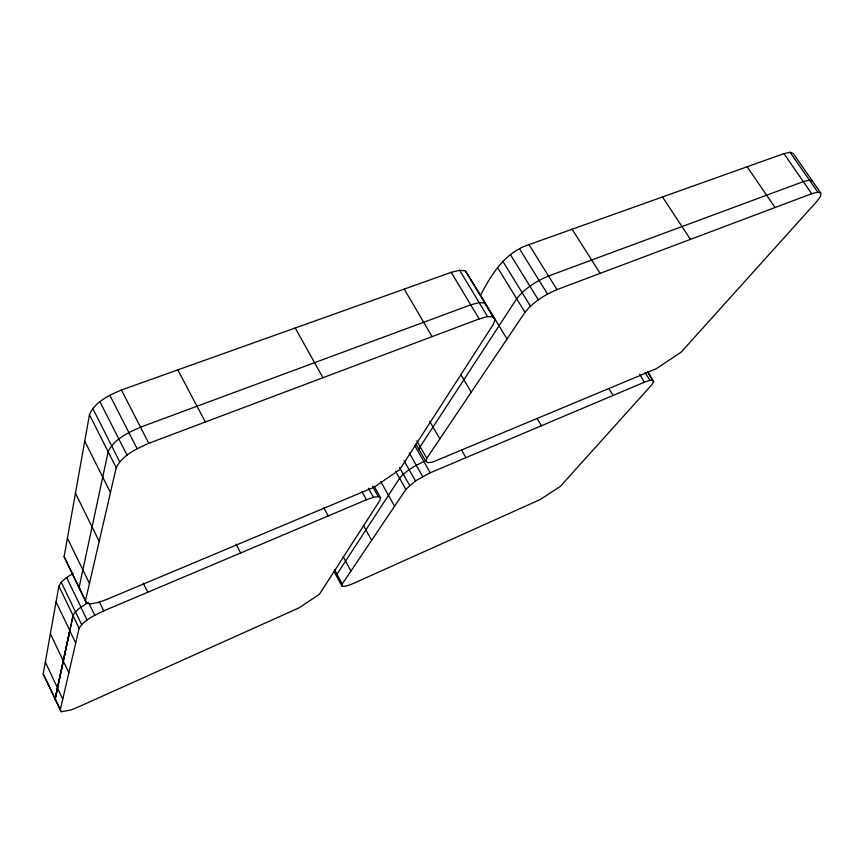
<?xml version="1.0" encoding="UTF-8"?>
<svg xmlns="http://www.w3.org/2000/svg" width="864" height="864" viewBox="0 0 864 864"><rect width="100%" height="100%" fill="white"/><g stroke="black" fill="none" stroke-linecap="round" stroke-linejoin="round"><path stroke-width="1.3" d="M480.578 295.315C491.378 274.18 505.127 252.342 528.962 244.609L783.929 153.641L790.085 152.28L793.206 153.436L820.8 193.126L820.552 196.247L816.966 201.269L681.264 352.037L656.456 368.647L432.443 462.164L427.831 462.661L425.812 461.354L415.897 444.064M374.209 486.432L380.538 497.729L379.825 500.494L319.442 594.216L299.095 607.835L77.879 707.184L70.643 710.057L61.204 711.72L43.2 673.963L58.871 586.138L61.236 582.185L66.604 577.519L73.105 573.437M465.221 270.842L495.04 319.55L493.312 324.346L399.751 469.573L374.35 487.08L106.844 599.378L97.978 602.521L90.99 603.85L86.573 603.288L64.12 556.675L89.456 414.698C95.008 401.62 109.145 395.312 121.414 389.999L451.213 272.344L459.659 270.27L465.221 270.842L467.435 273.791L507.028 339.001M648.13 372.395L653.702 381.834L651.661 384.934L560.347 486.389L540.313 499.511L353.819 583.254L347.998 585.522L343.872 586.44L341.82 585.943L336.593 576.223L336.982 574.247L399.589 478.278C406.566 469.93 416.534 464.789 426.373 460.534M88.506 602.435C82.76 605.988 76.216 609.379 72.976 615.622L55.037 699.332L56.16 700.79L55.037 699.332L69.746 630.666L75.708 643.064M55.123 699.278L73.073 615.546L58.871 586.138M341.82 585.943L342.23 584.021L405.853 489.434L415.465 480.902L430.272 472.759L644.447 382.18L649.89 380.333L653.054 380.257M60.188 710.262L79.11 628.333C84.467 619.434 94.878 615.373 103.756 610.87L366.455 499.759L373.453 497.308L378.281 496.649L380.538 497.729M86.573 603.288L85.471 600.772L116.197 467.737C122.483 455.015 136.512 448.859 148.792 443.297L479.153 318.924L487.555 316.613L492.988 316.904L495.04 319.55M419.213 449.852L420.174 446.71L516.694 298.75C524.804 288.252 536.436 281.102 548.532 276.016L803.326 181.624L809.438 180.133L812.473 181.138M425.812 461.354L426.805 458.276L524.988 312.293C533.25 301.882 544.903 294.764 556.999 289.613L811.706 193.72L817.808 192.186L820.8 193.126M790.085 152.28L817.808 192.186M783.929 153.641L811.706 193.72M747.176 166.752L775.019 207.533M43.2 673.963L55.598 699.581M662.494 196.97L690.455 239.371M572.098 229.219L600.124 273.38M647.406 371.779L653.702 381.834M644.965 372.438L649.89 380.333M639.5 374.252L644.447 382.18M528.962 244.609L556.999 289.613M519.534 248.886L547.528 294.019M510.44 254.653L538.315 299.786M608.839 388.552L613.084 395.442M502.74 261.101L530.442 306.148M497.502 267.451L524.988 312.293M459.659 270.27L487.555 316.613M451.213 272.344L479.153 318.924M492.988 316.904L484.661 302.962L479.196 302.594L470.772 304.819L140.594 427.14C128.326 432.637 114.253 438.836 108.194 451.667L79.099 587.434L80.233 590.026M536.987 418.273L541.447 425.747M461.149 375.095L471.258 392.191M404.212 289.105L432.108 336.625M461.495 449.96L465.944 457.672M429.7 421.34L439.852 438.88M416.837 440.888L426.805 458.276M414.904 445.835L430.272 472.759M409.212 452.887L422.626 476.496M404.006 460.674L415.465 480.902M399.481 467.456L409.601 485.395M395.615 471.247L405.853 489.434M295.207 327.996L322.974 377.719M380.765 481.561L394.556 506.218M372.568 486.421L378.281 496.649M368.356 488.171L373.453 497.308M361.994 491.724L366.455 499.759M363.366 525.334L371.617 540.335M323.795 507.762L328.255 515.916M343.062 556.481L350.957 571.05M334.541 569.732L342.23 584.021M334.033 571.493L336.593 576.223M177.811 369.878L205.34 421.999M236.056 544.18L240.656 552.96M121.414 389.999L148.792 443.297M109.793 395.194L137.095 448.664M99.868 401.62L127.019 455.09M92.74 408.402L119.696 461.732M89.456 414.698L116.197 467.737M84.737 441.148L110.462 492.577M143.251 583.103L147.82 592.229M75.449 493.193L99.198 541.372M99.22 601.582L103.756 610.87M67.424 538.186L89.467 583.481M89.078 603.601L94.748 615.233M64.12 556.675L85.471 600.772M66.604 577.519L80.968 607.133M80.87 607.208L87.08 620.006M61.236 582.185L81.594 624.564M72.976 615.622L79.11 628.333M56.052 601.906L69.844 630.601M50.382 633.712L68.85 672.743M45.328 662.072L62.748 699.181M56.084 700.844L61.204 711.72"/></g></svg>
